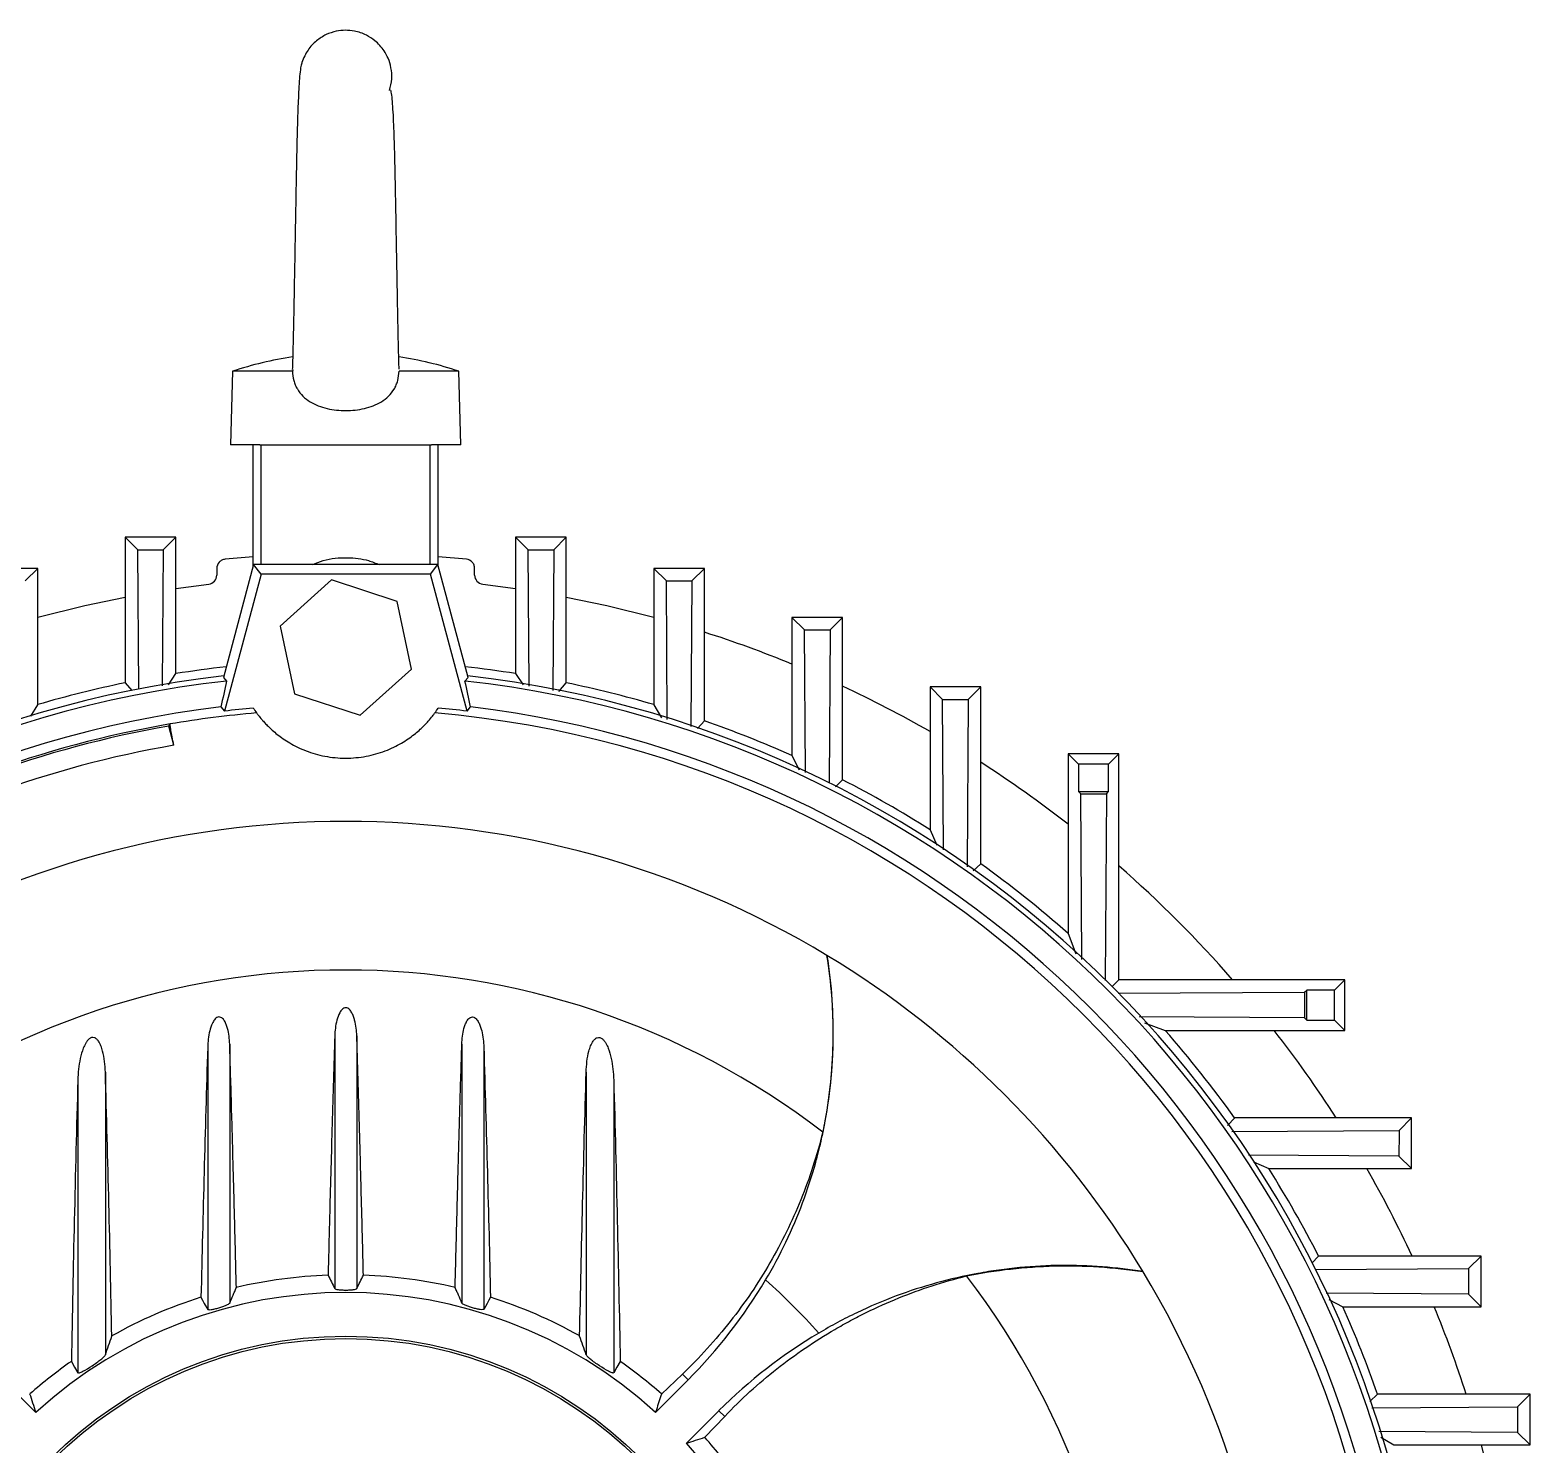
# Model space of a CAD drawing. Extents: x 49 to 1992, y 36 to 1202.
# Drawn here: x 808.8 to 971.7, y 625.8 to 779.4 of the extents above; entities that cross this region are included whole.
import ezdxf

# ---------------------------------------------------------------- set-up
doc = ezdxf.new("R2010")
doc.units = 0
doc.layers.get('0').update_dxf_attribs({"linetype": 'CONTINUOUS'})

msp = doc.modelspace()

# ---------------------------------------------------------------- linework, layer by layer
at = {"color": 7, "linetype": 'CONTINUOUS'}
for p, q in [((830.77, 742.35), (830.56, 734.35)), ((837.27, 742.35), (830.77, 742.35)), ((837.34, 742.5), (837.27, 742.35)), ((855.35, 742.35), (848.85, 742.35)), ((855.56, 734.35), (855.35, 742.35)), ((833.74, 734.35), (830.56, 734.35)), ((833.01, 721.16), (833.01, 734.35)), ((833.74, 734.35), (833.89, 734.35)), ((833.89, 734.35), (852.23, 734.35)), ((833.89, 721.35), (833.89, 734.35)), ((852.23, 734.35), (852.38, 734.35)), ((852.23, 721.35), (852.23, 734.35)), ((855.56, 734.35), (852.38, 734.35)), ((853.11, 721.16), (853.11, 734.35)), ((819.11, 724.32), (819.11, 708.52)), ((820.47, 722.96), (819.11, 724.32)), ((824.61, 724.32), (819.11, 724.32)), ((823.25, 722.96), (824.61, 724.32)), ((824.61, 709.52), (824.61, 724.32)), ((861.51, 724.32), (861.51, 709.52)), ((862.87, 722.96), (861.51, 724.32)), ((867.01, 724.32), (861.51, 724.32)), ((865.65, 722.96), (867.01, 724.32)), ((867.01, 708.52), (867.01, 724.32)), ((820.58, 707.84), (820.47, 722.96)), ((823.25, 722.96), (823.14, 708.2)), ((833.01, 722.21), (829.96, 721.94)), ((856.16, 721.94), (853.11, 722.21)), ((862.98, 708.17), (862.87, 722.96)), ((865.65, 722.96), (865.54, 707.69)), ((809.61, 720.94), (804.11, 720.94)), ((808.25, 719.58), (809.61, 720.94)), ((809.61, 706.15), (809.61, 720.94)), ((829.06, 720.94), (829.06, 720.22)), ((833.06, 721.35), (829.78, 709.09)), ((833.87, 720.3), (829.89, 705.46)), ((833.87, 720.3), (833.06, 721.35)), ((853.06, 721.35), (833.06, 721.35)), ((852.26, 720.3), (833.87, 720.3)), ((852.26, 720.3), (853.06, 721.35)), ((856.23, 705.46), (852.26, 720.3)), ((856.35, 709.09), (853.06, 721.35)), ((857.06, 720.22), (857.06, 720.94)), ((876.51, 720.94), (876.51, 706.15)), ((877.88, 719.58), (876.51, 720.94)), ((882.01, 720.94), (876.51, 720.94)), ((880.65, 719.59), (882.01, 720.94)), ((882.01, 704.39), (882.01, 720.94)), ((824.61, 718.76), (828.18, 719.23)), ((841.51, 719.69), (835.93, 714.68)), ((848.65, 717.36), (841.51, 719.69)), ((857.95, 719.23), (861.51, 718.76)), ((877.98, 704.55), (877.88, 719.58)), ((880.65, 719.59), (880.54, 703.77)), ((850.2, 710.02), (848.65, 717.36)), ((891.51, 715.62), (891.51, 700.62)), ((892.88, 714.26), (891.51, 715.62)), ((897.01, 715.62), (891.51, 715.62)), ((895.65, 714.27), (897.01, 715.62)), ((897.01, 697.99), (897.01, 715.62)), ((835.93, 714.68), (837.48, 707.33)), ((892.98, 698.8), (892.88, 714.26)), ((895.65, 714.27), (895.54, 697.65)), ((823.8, 708.3), (824.61, 709.52)), ((829.78, 709.09), (830.11, 708.71)), ((844.61, 705), (850.2, 710.02)), ((856.01, 708.71), (856.35, 709.09)), ((861.51, 709.52), (862.32, 708.29)), ((819.11, 708.52), (819.83, 707.7)), ((837.48, 707.33), (844.61, 705)), ((866.19, 707.57), (867.01, 708.52)), ((906.51, 708.08), (906.51, 692.57)), ((907.88, 706.71), (906.51, 708.08)), ((912.01, 708.08), (906.51, 708.08)), ((910.66, 706.72), (912.01, 708.08)), ((912.01, 688.87), (912.01, 708.08)), ((808.87, 704.89), (809.61, 706.15)), ((829.5, 705.9), (829.89, 705.46)), ((856.23, 705.46), (856.62, 705.9)), ((876.51, 706.15), (877.34, 704.74)), ((907.98, 690.39), (907.88, 706.71)), ((910.66, 706.72), (910.54, 688.56)), ((823.85, 703.82), (824, 704.05)), ((824.4, 701.74), (823.85, 703.82)), ((881.24, 703.56), (882.01, 704.39)), ((891.51, 700.62), (892.31, 699.09)), ((921.51, 700.83), (921.51, 681.32)), ((922.64, 699.71), (921.51, 700.83)), ((927.01, 700.83), (921.51, 700.83)), ((925.89, 699.71), (927.01, 700.83)), ((927.01, 676.3), (927.01, 700.83)), ((922.64, 699.71), (922.64, 696.71)), ((925.89, 699.71), (922.64, 699.71)), ((925.89, 696.71), (925.89, 699.71)), ((896.26, 697.25), (897.01, 697.99)), ((922.88, 696.46), (922.64, 696.71)), ((922.64, 696.71), (925.89, 696.71)), ((922.98, 678.51), (922.88, 696.46)), ((925.66, 696.48), (925.54, 676.22)), ((925.66, 696.48), (925.89, 696.71)), ((906.51, 692.57), (907.25, 690.91)), ((911.18, 688.1), (912.01, 688.87)), ((921.51, 681.32), (922.33, 679.1)), ((926.28, 675.56), (927.01, 676.3)), ((951.55, 676.3), (927.01, 676.3)), ((950.42, 675.17), (951.55, 676.3)), ((951.55, 670.8), (951.55, 676.3)), ((926.94, 674.83), (947.19, 674.94)), ((947.19, 674.94), (947.42, 675.17)), ((950.42, 675.17), (947.42, 675.17)), ((947.42, 671.92), (947.42, 675.17)), ((950.42, 671.92), (950.42, 675.17)), ((947.18, 672.17), (929.23, 672.27)), ((929.81, 671.62), (932.04, 670.8)), ((947.18, 672.17), (947.42, 671.92)), ((947.42, 671.92), (950.42, 671.92)), ((950.42, 671.92), (951.55, 670.8)), ((841.87, 670.19), (841.87, 642.79)), ((844.26, 670.19), (844.26, 642.79)), ((932.04, 670.8), (951.55, 670.8)), ((828.07, 668.98), (828.07, 640.52)), ((830.46, 669.3), (830.46, 641.2)), ((855.67, 669.3), (855.67, 641.2)), ((858.06, 668.98), (858.06, 640.52)), ((816.96, 666.28), (816.96, 635.58)), ((869.17, 666.28), (869.17, 635.58)), ((813.97, 665.41), (813.97, 633.63)), ((872.16, 665.41), (872.16, 633.63)), ((939.59, 661.3), (938.81, 660.46)), ((939.27, 659.82), (957.44, 659.94)), ((958.8, 661.3), (939.59, 661.3)), ((957.44, 659.94), (958.8, 661.3)), ((958.8, 655.8), (958.8, 661.3)), ((957.43, 657.16), (941.1, 657.27)), ((941.63, 656.54), (943.29, 655.8)), ((957.43, 657.16), (958.8, 655.8)), ((943.29, 655.8), (958.8, 655.8)), ((948.7, 646.3), (947.96, 645.55)), ((966.34, 646.3), (948.7, 646.3)), ((964.98, 644.94), (966.34, 646.3)), ((966.34, 640.8), (966.34, 646.3)), ((948.37, 644.83), (964.98, 644.94)), ((964.97, 642.16), (949.52, 642.27)), ((964.97, 642.16), (966.34, 640.8)), ((949.81, 641.59), (951.34, 640.8)), ((951.34, 640.8), (966.34, 640.8)), ((805.89, 632.87), (809.42, 629.34)), ((876.7, 629.34), (880.24, 632.87)), ((879.62, 633.49), (877.35, 631.33)), ((880.24, 632.87), (879.62, 633.49)), ((955.11, 631.3), (954.28, 630.52)), ((971.66, 631.3), (955.11, 631.3)), ((970.3, 629.94), (971.66, 631.3)), ((971.66, 625.8), (971.66, 631.3)), ((883.59, 629.52), (880.05, 625.99)), ((882.04, 626.63), (884.21, 628.9)), ((883.59, 629.52), (884.21, 628.9)), ((954.49, 629.82), (970.3, 629.94)), ((970.3, 627.16), (955.26, 627.27)), ((970.3, 627.16), (971.66, 625.8)), ((955.46, 626.63), (956.87, 625.8)), ((956.87, 625.8), (971.66, 625.8))]:
    msp.add_line(p, q, dxfattribs=at)
at = {"color": 7, "linetype": 'CONTINUOUS', "flags": 128}
for points in [[(809.61, 715.64), (814.72, 716.91), (819.11, 717.83)], [(867.01, 717.83), (871.41, 716.91), (876.51, 715.64)], [(827.34, 641.83), (827.52, 641.5), (827.7, 641.17), (828.07, 640.52)], [(858.78, 641.83), (858.6, 641.5), (858.42, 641.17), (858.06, 640.52)], [(813.27, 634.86), (813.62, 634.25), (813.97, 633.63)], [(872.86, 634.86), (872.51, 634.25), (872.16, 633.63)], [(966.35, 625.8), (967.63, 620.69), (968.55, 616.3)]]:
    msp.add_lwpolyline(points, dxfattribs=at)
at = {"color": 7, "linetype": 'CONTINUOUS'}
for radius in [45.26, 45]:
    msp.add_circle((843.06, 592.35), radius, dxfattribs=at)
for centre, radius, start, end in [((843.06, 705.58), 38.76, 98.5547, 108.4851), ((843.06, 705.58), 38.76, 71.5149, 81.4141), ((828.06, 720.22), 1, 276.6904, 0), ((858.06, 720.22), 1, 180, 263.3096), ((843.06, 592.35), 127.75, 67.7124, 72.2483), ((843.06, 592.35), 118.62, 96.2781, 98.948), ((843.06, 592.35), 118.62, 81.052, 83.7219), ((843.06, 592.35), 117.68, 96.4559, 173.5441), ((843.06, 592.35), 117.08, 96.3514, 173.6486), ((843.06, 592.35), 117.08, 6.3514, 83.6486), ((843.06, 592.35), 117.68, 6.4559, 83.5441), ((843.06, 592.35), 118.62, 101.6483, 106.3791), ((843.06, 592.35), 118.62, 73.6209, 78.3517), ((843.06, 592.35), 127.75, 60.2199, 65.0195), ((843.06, 592.35), 114.36, 96.8084, 173.1916), ((843.06, 592.35), 113.87, 95.059, 96.6429), ((843.06, 592.35), 113.87, 83.3571, 84.941), ((843.06, 592.35), 114.36, 6.8084, 83.1916), ((843.06, 592.35), 113.32, 99.6836, 110.3164), ((843.06, 592.35), 113.11, 99.7802, 110.2198), ((843.06, 592.35), 113.32, 94.9002, 99.6836), ((843.06, 592.35), 113.32, 4.9002, 85.0998), ((843.06, 592.35), 118.62, 65.8928, 70.8309), ((843.06, 592.35), 110.97, 99.6791, 110.3209), ((843.06, 592.35), 127.75, 52.1142, 57.335), ((843.06, 592.35), 118.62, 57.663, 62.9472), ((843.06, 592.35), 101.13, 58.8855, 121.1145), ((843.06, 592.35), 118.62, 48.597, 54.4605), ((843.06, 592.35), 127.75, 41.0823, 48.9177), ((843.06, 592.35), 101.13, 31.1145, 58.8855), ((843.06, 592.35), 85, 52.456, 127.544), ((843.06, 592.35), 118.62, 35.5395, 41.403), ((843.06, 592.35), 127.75, 32.665, 37.8858), ((843.06, 592.35), 118.62, 27.0528, 32.337), ((843.06, 592.35), 127.75, 24.9805, 29.7801), ((843.06, 592.35), 51.92, 92.1156, 103.2308), ((843.06, 592.35), 51.92, 76.7692, 87.8844), ((841.25, 671.86), 55.13, 315, 329.3006), ((843.06, 592.35), 68.68, 41.5968, 48.4032), ((843.06, 592.35), 85, 322.456, 37.544), ((843.06, 592.35), 101.13, 328.8855, 31.1145), ((843.06, 592.35), 50, 47.7154, 132.2846), ((843.06, 592.35), 51.92, 107.6242, 119.2947), ((843.06, 592.35), 51.92, 60.7053, 72.3758), ((843.06, 592.35), 118.62, 19.1691, 24.1072), ((843.06, 592.35), 127.75, 17.7517, 22.2876), ((922.57, 590.54), 55.13, 120.6994, 135), ((843.06, 592.35), 51.92, 125.0225, 131.3342), ((843.06, 592.35), 51.92, 48.6658, 54.9775), ((843.06, 592.35), 50, 317.7154, 42.2846), ((843.06, 592.35), 51.92, 35.0225, 41.3342)]:
    msp.add_arc(centre, radius, start, end, dxfattribs=at)
for points, knots in [([(847.82, 772.82), (847.92, 773.24), (848.12, 774.05), (848.02, 775.25), (847.71, 776.28), (847.15, 777.3), (846.36, 778.18), (845.24, 778.9), (843.83, 779.39), (842.28, 779.37), (840.89, 778.91), (839.83, 778.23), (838.87, 777.22), (838.49, 776.34), (838.3, 775.87)], [0, 0, 0, 0, 0.082182, 0.15948, 0.227418, 0.286535, 0.381396, 0.450838, 0.539478, 0.664303, 0.737979, 0.817829, 0.904769, 1, 1, 1, 1]), ([(838.3, 775.87), (838.27, 775.76), (838.2, 775.55), (838.07, 774.67), (838, 773.63), (837.91, 772.05), (837.83, 769.94), (837.76, 767.4), (837.72, 765.26), (837.68, 763.48), (837.65, 761.82), (837.61, 759.37), (837.56, 756.59), (837.5, 753.49), (837.45, 750.66), (837.39, 747.56), (837.33, 744.63), (837.28, 743.18), (837.26, 742.52)], [0, 0, 0, 0, 0.065084, 0.125423, 0.180502, 0.230993, 0.318186, 0.388065, 0.441366, 0.479843, 0.517409, 0.557724, 0.646458, 0.699599, 0.764006, 0.839619, 0.926321, 1, 1, 1, 1]), ([(848.86, 742.56), (848.85, 742.65), (848.83, 743.28), (848.79, 744.88), (848.74, 747.21), (848.69, 749.64), (848.65, 752), (848.61, 754.22), (848.57, 756.23), (848.54, 758.02), (848.51, 759.78), (848.47, 761.85), (848.42, 764.46), (848.36, 766.86), (848.29, 768.79), (848.23, 770.22), (848.15, 771.46), (848.07, 772.38), (847.98, 772.84), (847.93, 772.82), (847.92, 772.82)], [0, 0, 0, 0, 0.0118837, 0.0882949, 0.1595332, 0.225447, 0.285822, 0.3404767, 0.389437, 0.4327336, 0.4705427, 0.5187048, 0.5875832, 0.6765618, 0.7283752, 0.7848677, 0.8458076, 0.9111514, 0.9804599, 1, 1, 1, 1]), ([(837.27, 742.35), (837.29, 742), (837.33, 741.67), (837.47, 741.18), (837.52, 741.01), (837.65, 740.7), (837.72, 740.56), (837.98, 740.13), (838.18, 739.87), (838.65, 739.41), (838.92, 739.21), (839.48, 738.87), (839.77, 738.72), (840.39, 738.48), (840.71, 738.38), (841.37, 738.22), (841.7, 738.17), (842.38, 738.09), (842.72, 738.07), (843.75, 738.08), (844.42, 738.15), (845.41, 738.38), (845.73, 738.48), (846.35, 738.72), (846.65, 738.87), (847.21, 739.21), (847.47, 739.41), (847.94, 739.87), (848.15, 740.13), (848.4, 740.55), (848.47, 740.7), (848.6, 741.01), (848.66, 741.17), (848.79, 741.66), (848.84, 742), (848.85, 742.35)], [0, 0, 0, 0, 0.0625, 0.0625, 0.09375, 0.09375, 0.125, 0.125, 0.1875, 0.1875, 0.25, 0.25, 0.3125, 0.3125, 0.375, 0.375, 0.4375, 0.4375, 0.5, 0.5, 0.625, 0.625, 0.6875, 0.6875, 0.75, 0.75, 0.8125, 0.8125, 0.875, 0.875, 0.90625, 0.90625, 0.9375, 0.9375, 1, 1, 1, 1]), ([(829.96, 721.94), (829.84, 721.92), (829.72, 721.89), (829.5, 721.78), (829.4, 721.7), (829.16, 721.43), (829.06, 721.19), (829.06, 720.94)], [0, 0, 0, 0, 0.25, 0.25, 0.5, 0.5, 1, 1, 1, 1]), ([(839.47, 721.35), (839.84, 721.51), (840.97, 722.01), (843.15, 722.19), (845.28, 721.95), (846.32, 721.51), (846.71, 721.35)], [0, 0, 0, 0, 0.174378, 0.521279, 0.825378, 1, 1, 1, 1]), ([(857.06, 720.94), (857.06, 721.06), (857.04, 721.19), (856.95, 721.42), (856.89, 721.52), (856.64, 721.79), (856.41, 721.91), (856.16, 721.94)], [0, 0, 0, 0, 0.25, 0.25, 0.5, 0.5, 1, 1, 1, 1]), ([(824.4, 701.74), (824.25, 702.42), (824.15, 702.96), (824.04, 703.54), (824.02, 703.7), (823.99, 703.94), (823.99, 704.02), (824, 704.05)], [0, 0, 0, 0, 0.5, 0.5, 0.75, 0.75, 1, 1, 1, 1]), ([(833.38, 705.25), (833.41, 705.22), (833.47, 705.14), (833.66, 704.89), (833.79, 704.72), (834.06, 704.42), (834.16, 704.3), (834.38, 704.06), (834.5, 703.94), (834.77, 703.67), (834.92, 703.53), (835.25, 703.23), (835.43, 703.08), (836.03, 702.61), (836.48, 702.3), (837.26, 701.84), (837.54, 701.69), (838.12, 701.4), (838.43, 701.27), (839.07, 701.03), (839.4, 700.91), (840.08, 700.72), (840.44, 700.63), (841.53, 700.42), (842.27, 700.35), (843.8, 700.35), (844.54, 700.42), (845.63, 700.62), (845.99, 700.7), (846.69, 700.9), (847.02, 701.01), (847.66, 701.26), (847.97, 701.39), (848.56, 701.68), (848.84, 701.82), (849.36, 702.13), (849.61, 702.28), (850.07, 702.6), (850.28, 702.76), (850.87, 703.22), (851.2, 703.52), (851.62, 703.93), (851.74, 704.06), (851.97, 704.3), (852.06, 704.41), (852.33, 704.72), (852.46, 704.88), (852.65, 705.13), (852.71, 705.22), (852.74, 705.25)], [0, 0, 0, 0, 0.0625, 0.0625, 0.125, 0.125, 0.15625, 0.15625, 0.1875, 0.1875, 0.21875, 0.21875, 0.25, 0.25, 0.3125, 0.3125, 0.34375, 0.34375, 0.375, 0.375, 0.40625, 0.40625, 0.4375, 0.4375, 0.5, 0.5, 0.5625, 0.5625, 0.59375, 0.59375, 0.625, 0.625, 0.65625, 0.65625, 0.6875, 0.6875, 0.71875, 0.71875, 0.75, 0.75, 0.8125, 0.8125, 0.84375, 0.84375, 0.875, 0.875, 0.9375, 0.9375, 1, 1, 1, 1]), ([(888.66, 643.71), (890.26, 646.41), (891.59, 649.2), (893.21, 653.54), (893.69, 655), (894.31, 657.24), (894.5, 657.99), (894.84, 659.49), (894.99, 660.24), (895.68, 663.99), (895.97, 666.99), (896, 670.75), (895.99, 671.5), (895.94, 673), (895.9, 673.75), (895.73, 675.99), (895.56, 677.46), (895.32, 678.93)], [0, 0, 0, 0, 0.25, 0.25, 0.375, 0.375, 0.4375, 0.4375, 0.5, 0.5, 0.75, 0.75, 0.8125, 0.8125, 0.875, 0.875, 1, 1, 1, 1]), ([(895.32, 678.93), (895.82, 675.73), (896.02, 672.53), (895.87, 666.13), (895.51, 662.93), (894.86, 659.74)], [0, 0, 0, 0, 0.5, 0.5, 1, 1, 1, 1]), ([(844.26, 670.19), (844.25, 670.48), (844.23, 670.77), (844.15, 671.33), (844.1, 671.62), (843.99, 672.03), (843.95, 672.17), (843.85, 672.44), (843.79, 672.58), (843.65, 672.84), (843.57, 672.96), (843.41, 673.12), (843.35, 673.16), (843.22, 673.23), (843.15, 673.26), (842.99, 673.26), (842.92, 673.24), (842.78, 673.17), (842.72, 673.13), (842.56, 672.97), (842.48, 672.85), (842.27, 672.46), (842.17, 672.19), (842.02, 671.62), (841.97, 671.34), (841.9, 670.77), (841.88, 670.48), (841.87, 670.19)], [0, 0, 0, 0, 0.125, 0.125, 0.25, 0.25, 0.3125, 0.3125, 0.375, 0.375, 0.4375, 0.4375, 0.46875, 0.46875, 0.5, 0.5, 0.53125, 0.53125, 0.5625, 0.5625, 0.625, 0.625, 0.75, 0.75, 0.875, 0.875, 1, 1, 1, 1]), ([(830.46, 669.3), (830.45, 669.59), (830.43, 669.88), (830.35, 670.45), (830.3, 670.73), (830.19, 671.15), (830.14, 671.29), (830.04, 671.56), (829.97, 671.7), (829.86, 671.88), (829.82, 671.94), (829.72, 672.06), (829.67, 672.11), (829.55, 672.2), (829.47, 672.23), (829.32, 672.26), (829.24, 672.26), (829.1, 672.21), (829.03, 672.17), (828.91, 672.07), (828.86, 672.01), (828.72, 671.83), (828.65, 671.7), (828.45, 671.3), (828.36, 671.02), (828.22, 670.45), (828.17, 670.15), (828.1, 669.57), (828.08, 669.27), (828.07, 668.98)], [0, 0, 0, 0, 0.125, 0.125, 0.25, 0.25, 0.3125, 0.3125, 0.375, 0.375, 0.40625, 0.40625, 0.4375, 0.4375, 0.46875, 0.46875, 0.5, 0.5, 0.53125, 0.53125, 0.5625, 0.5625, 0.625, 0.625, 0.75, 0.75, 0.875, 0.875, 1, 1, 1, 1]), ([(855.67, 669.3), (855.68, 669.59), (855.7, 669.88), (855.77, 670.45), (855.82, 670.73), (855.94, 671.15), (855.98, 671.29), (856.09, 671.56), (856.15, 671.7), (856.26, 671.88), (856.31, 671.94), (856.4, 672.06), (856.46, 672.11), (856.58, 672.2), (856.65, 672.23), (856.8, 672.26), (856.88, 672.26), (857.03, 672.21), (857.09, 672.17), (857.21, 672.07), (857.26, 672.01), (857.4, 671.83), (857.48, 671.7), (857.67, 671.3), (857.76, 671.02), (857.9, 670.45), (857.95, 670.15), (858.03, 669.57), (858.05, 669.27), (858.06, 668.98)], [0, 0, 0, 0, 0.125, 0.125, 0.25, 0.25, 0.3125, 0.3125, 0.375, 0.375, 0.40625, 0.40625, 0.4375, 0.4375, 0.46875, 0.46875, 0.5, 0.5, 0.53125, 0.53125, 0.5625, 0.5625, 0.625, 0.625, 0.75, 0.75, 0.875, 0.875, 1, 1, 1, 1]), ([(816.96, 666.28), (816.95, 666.67), (816.92, 667.05), (816.82, 667.81), (816.76, 668.19), (816.61, 668.74), (816.55, 668.93), (816.4, 669.29), (816.32, 669.47), (816.15, 669.71), (816.09, 669.78), (815.94, 669.92), (815.86, 669.97), (815.67, 670.04), (815.56, 670.04), (815.36, 669.99), (815.27, 669.94), (815.12, 669.81), (815.05, 669.73), (814.92, 669.58), (814.87, 669.49), (814.72, 669.23), (814.63, 669.05), (814.42, 668.51), (814.31, 668.12), (814.15, 667.36), (814.09, 666.97), (814, 666.19), (813.98, 665.8), (813.97, 665.41)], [0, 0, 0, 0, 0.125, 0.125, 0.25, 0.25, 0.3125, 0.3125, 0.375, 0.375, 0.40625, 0.40625, 0.4375, 0.4375, 0.46875, 0.46875, 0.5, 0.5, 0.53125, 0.53125, 0.5625, 0.5625, 0.625, 0.625, 0.75, 0.75, 0.875, 0.875, 1, 1, 1, 1]), ([(841.87, 670.19), (841.82, 668.6), (841.77, 667.01), (841.72, 665.41), (841.67, 663.82), (841.63, 662.23), (841.58, 660.63), (841.54, 659.04), (841.49, 657.45), (841.45, 655.85), (841.4, 654.26), (841.36, 652.67), (841.32, 651.07), (841.26, 648.79), (841.2, 646.51), (841.15, 644.23)], [0, 0, 0, 0, 0.00495025, 0.00495025, 0.00495025, 0.00990049, 0.00990049, 0.00990049, 0.01485074, 0.01485074, 0.01485074, 0.01980098, 0.01980098, 0.01980098, 0.02688879, 0.02688879, 0.02688879, 0.02688879]), ([(844.98, 644.23), (844.93, 646.35), (844.87, 648.48), (844.82, 650.6), (844.76, 652.73), (844.7, 654.85), (844.65, 656.98), (844.58, 659.18), (844.52, 661.38), (844.46, 663.59), (844.39, 665.79), (844.33, 667.99), (844.26, 670.19)], [0, 0, 0, 0, 0.00660195, 0.00660195, 0.00660195, 0.0132039, 0.0132039, 0.0132039, 0.02004634, 0.02004634, 0.02004634, 0.02688879, 0.02688879, 0.02688879, 0.02688879]), ([(869.17, 666.28), (869.18, 666.67), (869.21, 667.05), (869.3, 667.81), (869.37, 668.19), (869.52, 668.74), (869.58, 668.93), (869.72, 669.29), (869.81, 669.47), (869.97, 669.71), (870.04, 669.78), (870.18, 669.92), (870.27, 669.97), (870.46, 670.04), (870.56, 670.04), (870.76, 669.99), (870.85, 669.94), (871.01, 669.81), (871.08, 669.73), (871.2, 669.58), (871.26, 669.49), (871.41, 669.23), (871.49, 669.05), (871.71, 668.51), (871.81, 668.12), (871.97, 667.36), (872.03, 666.97), (872.12, 666.19), (872.15, 665.8), (872.16, 665.41)], [0, 0, 0, 0, 0.125, 0.125, 0.25, 0.25, 0.3125, 0.3125, 0.375, 0.375, 0.40625, 0.40625, 0.4375, 0.4375, 0.46875, 0.46875, 0.5, 0.5, 0.53125, 0.53125, 0.5625, 0.5625, 0.625, 0.625, 0.75, 0.75, 0.875, 0.875, 1, 1, 1, 1]), ([(828.07, 668.98), (827.93, 664.46), (827.8, 659.93), (827.56, 650.88), (827.45, 646.36), (827.34, 641.83)], [0, 0, 0, 0, 0.5, 0.5, 1, 1, 1, 1]), ([(831.18, 642.88), (831.13, 645.01), (831.08, 647.14), (831.02, 649.27), (830.97, 651.39), (830.91, 653.52), (830.85, 655.65), (830.79, 657.92), (830.73, 660.2), (830.66, 662.48), (830.6, 664.75), (830.53, 667.03), (830.46, 669.3)], [0, 0, 0, 0, 0.00660195, 0.00660195, 0.00660195, 0.01320391, 0.01320391, 0.01320391, 0.02026936, 0.02026936, 0.02026936, 0.02733484, 0.02733484, 0.02733484, 0.02733484]), ([(854.94, 642.88), (854.99, 645.01), (855.05, 647.14), (855.1, 649.27), (855.16, 651.39), (855.21, 653.52), (855.27, 655.65), (855.33, 657.92), (855.4, 660.2), (855.46, 662.48), (855.53, 664.75), (855.6, 667.03), (855.67, 669.3)], [0, 0, 0, 0, 0.00660195, 0.00660195, 0.00660195, 0.01320391, 0.01320391, 0.01320391, 0.02026936, 0.02026936, 0.02026936, 0.02733484, 0.02733484, 0.02733484, 0.02733484]), ([(858.06, 668.98), (858.19, 664.46), (858.32, 659.93), (858.56, 650.88), (858.68, 646.36), (858.78, 641.83)], [0, 0, 0, 0, 0.5, 0.5, 1, 1, 1, 1]), ([(817.66, 637.62), (817.56, 642.41), (817.46, 647.19), (817.22, 656.74), (817.09, 661.51), (816.96, 666.28)], [0, 0, 0, 0, 0.5, 0.5, 1, 1, 1, 1]), ([(868.46, 637.62), (868.56, 642.41), (868.67, 647.19), (868.9, 656.74), (869.03, 661.51), (869.17, 666.28)], [0, 0, 0, 0, 0.5, 0.5, 1, 1, 1, 1]), ([(813.97, 665.41), (813.83, 660.33), (813.7, 655.25), (813.46, 645.07), (813.36, 639.97), (813.27, 634.86)], [0, 0, 0, 0, 0.5, 0.5, 1, 1, 1, 1]), ([(872.16, 665.41), (872.3, 660.33), (872.43, 655.25), (872.66, 645.07), (872.77, 639.97), (872.86, 634.86)], [0, 0, 0, 0, 0.5, 0.5, 1, 1, 1, 1]), ([(894.86, 659.74), (894.23, 657.22), (893.44, 654.78), (891.52, 650.06), (890.4, 647.78), (888.49, 644.47), (887.81, 643.39), (886.37, 641.26), (885.61, 640.22), (883.21, 637.18), (881.48, 635.27), (879.62, 633.49)], [0, 0, 0, 0, 0.25, 0.25, 0.5, 0.5, 0.625, 0.625, 0.75, 0.75, 1, 1, 1, 1]), ([(929.65, 644.61), (926.71, 645.08), (923.74, 645.31), (919.26, 645.27), (917.76, 645.19), (915.49, 644.98), (914.74, 644.89), (913.22, 644.68), (912.46, 644.55), (908.68, 643.86), (905.73, 643.05), (901.4, 641.43), (899.98, 640.83), (897.87, 639.82), (897.16, 639.47), (895.78, 638.73), (895.1, 638.34), (894.42, 637.94)], [0, 0, 0, 0, 0.25, 0.25, 0.375, 0.375, 0.4375, 0.4375, 0.5, 0.5, 0.75, 0.75, 0.875, 0.875, 0.9375, 0.9375, 1, 1, 1, 1]), ([(910.46, 644.14), (913.65, 644.79), (916.85, 645.15), (923.24, 645.3), (926.44, 645.1), (929.65, 644.61)], [0, 0, 0, 0, 0.5, 0.5, 1, 1, 1, 1]), ([(841.15, 644.23), (841.27, 643.99), (841.39, 643.75), (841.51, 643.51), (841.63, 643.27), (841.75, 643.03), (841.87, 642.79)], [0, 0, 0, 0, 0.004206289, 0.004206289, 0.004206289, 0.00841258, 0.00841258, 0.00841258, 0.00841258]), ([(844.26, 642.79), (844.38, 643.03), (844.5, 643.27), (844.62, 643.51), (844.74, 643.75), (844.86, 643.99), (844.98, 644.23)], [0, 0, 0, 0, 0.004206289, 0.004206289, 0.004206289, 0.00841258, 0.00841258, 0.00841258, 0.00841258]), ([(884.21, 628.9), (885.98, 630.76), (887.87, 632.48), (891.87, 635.63), (893.97, 637.06), (896.74, 638.67), (897.3, 638.99), (898.43, 639.6), (899.01, 639.89), (900.74, 640.74), (901.92, 641.27), (905.49, 642.72), (907.94, 643.52), (910.46, 644.14)], [0, 0, 0, 0, 0.25, 0.25, 0.5, 0.5, 0.5625, 0.5625, 0.625, 0.625, 0.75, 0.75, 1, 1, 1, 1]), ([(830.46, 641.2), (830.58, 641.49), (830.7, 641.77), (830.82, 642.05), (830.88, 642.19), (830.94, 642.33), (831, 642.47), (831.06, 642.61), (831.12, 642.75), (831.18, 642.88)], [0, 0, 0, 0, 0.004234963, 0.004234963, 0.004234963, 0.006352448, 0.006352448, 0.006352448, 0.008469934, 0.008469934, 0.008469934, 0.008469934]), ([(841.87, 642.79), (841.88, 642.77), (841.92, 642.74), (842.05, 642.7), (842.14, 642.68), (842.36, 642.65), (842.49, 642.63), (842.76, 642.62), (842.91, 642.61), (843.21, 642.61), (843.36, 642.62), (843.64, 642.63), (843.77, 642.65), (843.98, 642.68), (844.07, 642.7), (844.2, 642.74), (844.24, 642.77), (844.26, 642.79)], [0, 0, 0, 0, 0.125, 0.125, 0.25, 0.25, 0.375, 0.375, 0.5, 0.5, 0.625, 0.625, 0.75, 0.75, 0.875, 0.875, 1, 1, 1, 1]), ([(855.67, 641.2), (855.55, 641.49), (855.43, 641.77), (855.31, 642.05), (855.25, 642.19), (855.18, 642.33), (855.12, 642.47), (855.06, 642.61), (855, 642.75), (854.94, 642.88)], [0, 0, 0, 0, 0.004234963, 0.004234963, 0.004234963, 0.006352448, 0.006352448, 0.006352448, 0.008469934, 0.008469934, 0.008469934, 0.008469934]), ([(828.07, 640.52), (828.08, 640.5), (828.12, 640.49), (828.26, 640.48), (828.35, 640.48), (828.58, 640.52), (828.71, 640.54), (828.99, 640.61), (829.14, 640.64), (829.44, 640.73), (829.58, 640.78), (829.85, 640.87), (829.97, 640.92), (830.29, 641.06), (830.43, 641.14), (830.46, 641.2)], [0, 0, 0, 0, 0.125, 0.125, 0.25, 0.25, 0.375, 0.375, 0.5, 0.5, 0.625, 0.625, 0.75, 0.75, 1, 1, 1, 1]), ([(858.06, 640.52), (858.04, 640.5), (858, 640.49), (857.86, 640.48), (857.77, 640.48), (857.54, 640.52), (857.41, 640.54), (857.13, 640.61), (856.98, 640.64), (856.69, 640.73), (856.54, 640.78), (856.28, 640.87), (856.15, 640.92), (855.83, 641.06), (855.69, 641.14), (855.67, 641.2)], [0, 0, 0, 0, 0.125, 0.125, 0.25, 0.25, 0.375, 0.375, 0.5, 0.5, 0.625, 0.625, 0.75, 0.75, 1, 1, 1, 1]), ([(816.96, 635.58), (817.07, 635.92), (817.19, 636.27), (817.31, 636.61), (817.43, 636.95), (817.54, 637.29), (817.66, 637.62)], [0, 0, 0, 0, 0.004148633, 0.004148633, 0.004148633, 0.008297319, 0.008297319, 0.008297319, 0.008297319]), ([(869.17, 635.58), (869.05, 635.92), (868.93, 636.27), (868.82, 636.61), (868.7, 636.95), (868.58, 637.29), (868.46, 637.62)], [0, 0, 0, 0, 0.004148633, 0.004148633, 0.004148633, 0.008297319, 0.008297319, 0.008297319, 0.008297319]), ([(813.97, 633.63), (813.98, 633.62), (814, 633.61), (814.06, 633.61), (814.1, 633.62), (814.19, 633.65), (814.25, 633.67), (814.38, 633.73), (814.45, 633.76), (814.82, 633.95), (815.18, 634.17), (815.7, 634.51), (815.86, 634.63), (816.18, 634.86), (816.33, 634.97), (816.6, 635.18), (816.71, 635.28), (816.84, 635.41), (816.87, 635.45), (816.93, 635.52), (816.95, 635.55), (816.96, 635.58)], [0, 0, 0, 0, 0.0625, 0.0625, 0.125, 0.125, 0.1875, 0.1875, 0.25, 0.25, 0.5, 0.5, 0.625, 0.625, 0.75, 0.75, 0.875, 0.875, 0.9375, 0.9375, 1, 1, 1, 1]), ([(872.16, 633.63), (872.15, 633.62), (872.13, 633.61), (872.07, 633.61), (872.03, 633.62), (871.93, 633.65), (871.87, 633.67), (871.75, 633.73), (871.68, 633.76), (871.3, 633.95), (870.94, 634.17), (870.43, 634.51), (870.26, 634.63), (869.94, 634.86), (869.79, 634.97), (869.53, 635.18), (869.42, 635.28), (869.29, 635.41), (869.25, 635.45), (869.2, 635.52), (869.18, 635.55), (869.17, 635.58)], [0, 0, 0, 0, 0.0625, 0.0625, 0.125, 0.125, 0.1875, 0.1875, 0.25, 0.25, 0.5, 0.5, 0.625, 0.625, 0.75, 0.75, 0.875, 0.875, 0.9375, 0.9375, 1, 1, 1, 1]), ([(877.35, 631.33), (877.17, 630.76), (876.98, 630.19), (876.79, 629.61), (876.76, 629.52), (876.73, 629.43), (876.7, 629.34)], [0.0000002, 0.0000002, 0.0000002, 0.0000002, 0.00953748, 0.00953748, 0.00953748, 0.01106502, 0.01106502, 0.01106502, 0.01106502])]:
    msp.add_open_spline(points, degree=3, knots=knots, dxfattribs=at)
for points in [[(820.47, 722.96), (821.4, 722.96), (822.32, 722.96), (823.25, 722.96)], [(862.87, 722.96), (863.8, 722.96), (864.73, 722.96), (865.65, 722.96)], [(877.88, 719.58), (878.8, 719.58), (879.73, 719.58), (880.65, 719.59)], [(892.88, 714.26), (893.8, 714.26), (894.73, 714.26), (895.65, 714.27)], [(830.11, 708.71), (829.91, 707.77), (829.71, 706.84), (829.5, 705.9)], [(856.62, 705.9), (856.42, 706.84), (856.22, 707.77), (856.01, 708.71)], [(833.02, 705.78), (833.13, 705.6), (833.25, 705.43), (833.38, 705.25)], [(852.74, 705.25), (852.87, 705.43), (852.99, 705.6), (853.1, 705.78)], [(907.88, 706.71), (908.81, 706.72), (909.73, 706.72), (910.66, 706.72)], [(922.88, 696.46), (923.81, 696.47), (924.73, 696.47), (925.66, 696.48)], [(947.19, 674.94), (947.19, 674.02), (947.18, 673.09), (947.18, 672.17)], [(957.44, 659.94), (957.44, 659.02), (957.43, 658.09), (957.43, 657.16)], [(964.98, 644.94), (964.98, 644.01), (964.97, 643.09), (964.97, 642.16)], [(809.42, 629.34), (809.2, 630), (808.99, 630.67), (808.77, 631.33)], [(970.3, 629.94), (970.3, 629.01), (970.3, 628.09), (970.3, 627.16)], [(880.05, 625.99), (880.72, 626.2), (881.38, 626.42), (882.04, 626.63)]]:
    msp.add_open_spline(points, degree=3, dxfattribs=at)

doc.saveas('drawing.dxf')
